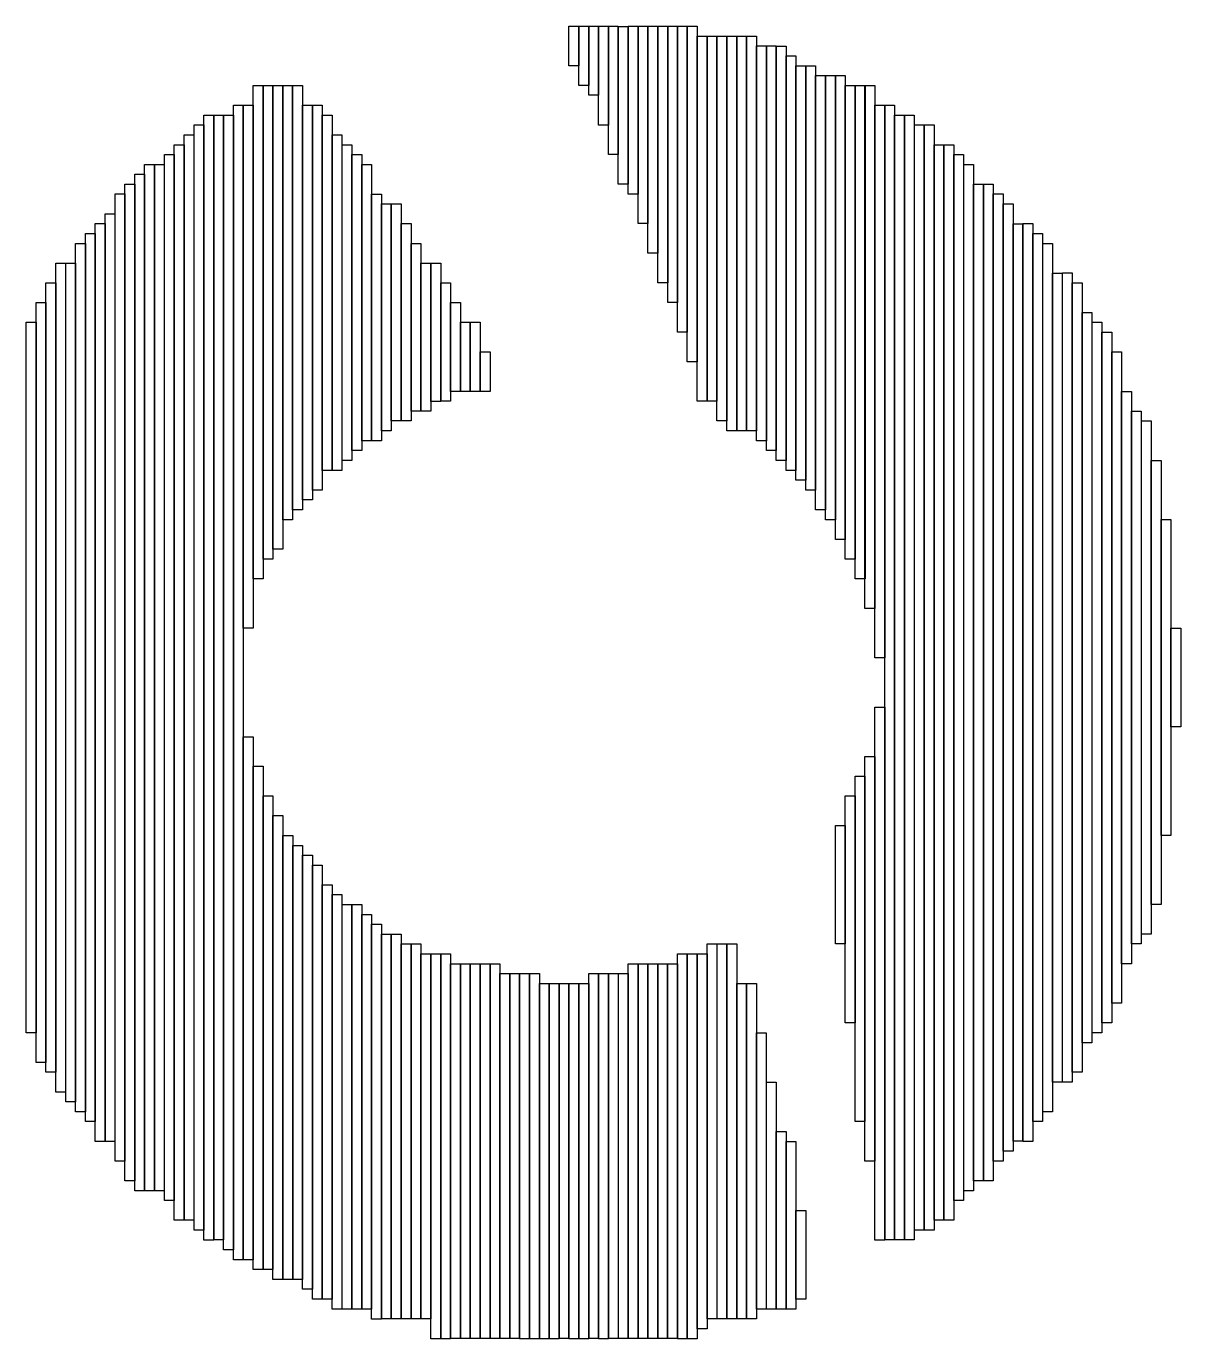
# Model space of a CAD drawing. Header units: inches. Extents: x -22 to 5433, y -38 to 5417.
# Drawn here: x -7.29 to -4.95, y 1.487 to 4.148 of the extents above; entities that cross this region are included whole.
import ezdxf

# ---------------------------------------------------------------- set-up
doc = ezdxf.new("R2010")
doc.units = ezdxf.units.IN
doc.layers.add('Top Overlay', color=2, linetype='Continuous')

msp = doc.modelspace()

# ---------------------------------------------------------------- linework, layer by layer
at = {"layer": 'Top Overlay'}
for p, q in [((-6.19, 4.0676), (-6.19, 4.1476)), ((-6.19, 4.1476), (-6.1699, 4.1476)), ((-6.1699, 4.0274), (-6.1699, 4.1476)), ((-6.1699, 4.1476), (-6.1498, 4.1476)), ((-6.1699, 4.1476), (-6.1699, 4.0676)), ((-6.1498, 4.0076), (-6.1498, 4.1476)), ((-6.1498, 4.1476), (-6.1298, 4.1476)), ((-6.1498, 4.1476), (-6.1498, 4.0274)), ((-6.1298, 3.9474), (-6.1298, 4.1476)), ((-6.1298, 4.1476), (-6.11, 4.1476)), ((-6.1298, 4.1476), (-6.1298, 4.0076)), ((-6.11, 4.1476), (-6.11, 3.9474)), ((-6.1097, 3.8875), (-6.1097, 4.1476)), ((-6.1097, 4.1476), (-6.0899, 4.1476)), ((-6.0899, 4.1476), (-6.0899, 3.8875)), ((-6.0899, 3.8275), (-6.0899, 4.1473)), ((-6.0899, 4.1473), (-6.0698, 4.1473)), ((-6.0698, 3.8075), (-6.0698, 4.1476)), ((-6.0698, 4.1476), (-6.0498, 4.1476)), ((-6.0698, 4.1473), (-6.0698, 3.8275)), ((-6.0499, 3.7476), (-6.0499, 4.1474)), ((-6.0499, 4.1474), (-6.0298, 4.1474)), ((-6.0498, 4.1476), (-6.0498, 3.8075)), ((-6.03, 3.6876), (-6.03, 4.1476)), ((-6.03, 4.1476), (-6.0099, 4.1476)), ((-6.0298, 4.1474), (-6.0298, 3.7476)), ((-6.0099, 3.6276), (-6.0099, 4.1476)), ((-6.0099, 4.1476), (-5.9898, 4.1476)), ((-6.0099, 4.1476), (-6.0099, 3.6876)), ((-5.9898, 3.5875), (-5.9898, 4.1476)), ((-5.9898, 4.1476), (-5.9698, 4.1476)), ((-5.9898, 4.1476), (-5.9898, 3.6276)), ((-5.97, 3.5276), (-5.97, 4.1476)), ((-5.97, 4.1476), (-5.95, 4.1476)), ((-5.9698, 4.1476), (-5.9698, 3.5875)), ((-5.95, 3.4676), (-5.95, 4.1476)), ((-5.95, 4.1476), (-5.9299, 4.1476)), ((-5.95, 4.1476), (-5.95, 3.5276)), ((-5.9299, 4.1476), (-5.9299, 3.4676)), ((-5.9299, 3.3876), (-5.9299, 4.1275)), ((-5.9299, 4.1275), (-5.9098, 4.1275)), ((-5.9099, 3.3875), (-5.9099, 4.1276)), ((-5.9099, 4.1276), (-5.8899, 4.1276)), ((-5.9098, 4.1275), (-5.9098, 3.3876)), ((-5.89, 3.3475), (-5.89, 4.1275)), ((-5.89, 4.1275), (-5.8699, 4.1275)), ((-5.8899, 4.1276), (-5.8899, 3.3875)), ((-5.8699, 3.3277), (-5.8699, 4.1275)), ((-5.8699, 4.1275), (-5.8499, 4.1275)), ((-5.8699, 4.1275), (-5.8699, 3.3475)), ((-5.8499, 3.3277), (-5.8499, 4.1275)), ((-5.8499, 4.1275), (-5.8298, 4.1275)), ((-5.8499, 4.1275), (-5.8499, 3.3277)), ((-5.8299, 3.3275), (-5.8299, 4.1276)), ((-5.8299, 4.1276), (-5.8099, 4.1276)), ((-5.8298, 4.1275), (-5.8298, 3.3277)), ((-5.8099, 4.1276), (-5.8099, 3.3275)), ((-5.8099, 3.3075), (-5.8099, 4.1076)), ((-5.8099, 4.1076), (-5.7898, 4.1076)), ((-5.7898, 3.2874), (-5.7898, 4.1076)), ((-5.7898, 4.1076), (-5.77, 4.1076)), ((-5.7898, 4.1076), (-5.7898, 3.3075)), ((-5.77, 4.1076), (-5.77, 3.2874)), ((-5.7699, 3.2675), (-5.7699, 4.1074)), ((-5.7699, 4.1074), (-5.7498, 4.1074)), ((-5.7498, 4.1074), (-5.7498, 3.2675)), ((-5.7497, 3.2475), (-5.7497, 4.0875)), ((-5.7497, 4.0875), (-5.7299, 4.0875)), ((-5.7299, 4.0875), (-5.7299, 3.2475)), ((-6.1699, 4.0676), (-6.19, 4.0676)), ((-5.73, 3.2276), (-5.73, 4.0676)), ((-5.73, 4.0676), (-5.7099, 4.0676)), ((-5.7099, 4.0676), (-5.7099, 3.2276)), ((-5.7098, 3.2076), (-5.7098, 4.0674)), ((-5.7098, 4.0674), (-5.69, 4.0674)), ((-5.69, 4.0674), (-5.69, 3.2076)), ((-5.6899, 3.1674), (-5.6899, 4.0475)), ((-5.6899, 4.0475), (-5.6698, 4.0475)), ((-5.6699, 3.1474), (-5.6699, 4.0476)), ((-5.6699, 4.0476), (-5.6498, 4.0476)), ((-5.6698, 4.0475), (-5.6698, 3.1674)), ((-5.65, 3.1074), (-5.65, 4.0475)), ((-5.65, 4.0475), (-5.6299, 4.0475)), ((-5.6498, 4.0476), (-5.6498, 3.1474)), ((-5.6299, 4.0475), (-5.6299, 3.1074)), ((-6.8298, 3.0274), (-6.8298, 4.0274)), ((-6.8298, 4.0274), (-6.8097, 4.0274)), ((-6.8099, 3.0674), (-6.8099, 4.0276)), ((-6.8099, 4.0276), (-6.7898, 4.0276)), ((-6.8097, 4.0274), (-6.8097, 3.0274)), ((-6.7898, 3.0875), (-6.7898, 4.0276)), ((-6.7898, 4.0276), (-6.77, 4.0276)), ((-6.7898, 4.0276), (-6.7898, 3.0674)), ((-6.77, 4.0276), (-6.77, 3.0875)), ((-6.7697, 3.1474), (-6.7697, 4.0276)), ((-6.7697, 4.0276), (-6.7499, 4.0276)), ((-6.7499, 3.1675), (-6.7499, 4.0276)), ((-6.7499, 4.0276), (-6.7299, 4.0276)), ((-6.7499, 4.0276), (-6.7499, 3.1474)), ((-6.7299, 4.0276), (-6.7299, 3.1675)), ((-6.1498, 4.0274), (-6.1699, 4.0274)), ((-5.6299, 3.0676), (-5.6299, 4.0274)), ((-5.6299, 4.0274), (-5.6098, 4.0274)), ((-5.6098, 3.0274), (-5.6098, 4.0274)), ((-5.6098, 4.0274), (-5.5898, 4.0274)), ((-5.6098, 4.0274), (-5.6098, 3.0676)), ((-5.5899, 2.9674), (-5.5899, 4.0276)), ((-5.5899, 4.0276), (-5.5698, 4.0276)), ((-5.5898, 4.0274), (-5.5898, 3.0274)), ((-5.5698, 4.0276), (-5.5698, 2.9674)), ((-6.1298, 4.0076), (-6.1498, 4.0076)), ((-6.9298, 1.6874), (-6.9298, 3.9676)), ((-6.9298, 3.9676), (-6.9099, 3.9676)), ((-6.9099, 3.9676), (-6.9099, 1.6874)), ((-6.9098, 1.6876), (-6.9098, 3.9675)), ((-6.9098, 3.9675), (-6.89, 3.9675)), ((-6.89, 1.6675), (-6.89, 3.9675)), ((-6.89, 3.9675), (-6.8699, 3.9675)), ((-6.89, 3.9675), (-6.89, 1.6876)), ((-6.8699, 1.6474), (-6.8699, 3.9875)), ((-6.8699, 3.9875), (-6.8499, 3.9875)), ((-6.8699, 3.9675), (-6.8699, 1.6675)), ((-6.8499, 2.9276), (-6.8499, 3.9875)), ((-6.8499, 3.9875), (-6.8298, 3.9875)), ((-6.8499, 3.9875), (-6.8499, 1.6474)), ((-6.8298, 3.9875), (-6.8298, 2.9276)), ((-6.7297, 3.1874), (-6.7297, 3.9875)), ((-6.7297, 3.9875), (-6.7099, 3.9875)), ((-6.7099, 3.2075), (-6.7099, 3.9875)), ((-6.7099, 3.9875), (-6.6899, 3.9875)), ((-6.7099, 3.9875), (-6.7099, 3.1874)), ((-6.6899, 3.9875), (-6.6899, 3.2075)), ((-6.6899, 3.2474), (-6.6899, 3.9675)), ((-6.6899, 3.9675), (-6.6698, 3.9675)), ((-6.6698, 3.9675), (-6.6698, 3.2474)), ((-5.5698, 2.8675), (-5.5698, 3.9874)), ((-5.5698, 3.9874), (-5.55, 3.9874)), ((-5.55, 3.9874), (-5.55, 2.8675)), ((-5.5499, 1.6876), (-5.5499, 3.9875)), ((-5.5499, 3.9875), (-5.5298, 3.9875)), ((-5.5298, 3.9875), (-5.5298, 1.6876)), ((-5.5298, 1.6876), (-5.5298, 3.9675)), ((-5.5298, 3.9675), (-5.51, 3.9675)), ((-5.51, 3.9675), (-5.51, 1.6876)), ((-5.5098, 1.6876), (-5.5098, 3.9675)), ((-5.5098, 3.9675), (-5.49, 3.9675)), ((-5.49, 3.9675), (-5.49, 1.6876)), ((-6.9498, 1.7075), (-6.9498, 3.9475)), ((-6.9498, 3.9475), (-6.93, 3.9475)), ((-6.93, 3.9475), (-6.93, 1.7075)), ((-6.11, 3.9474), (-6.1298, 3.9474)), ((-5.4898, 1.7075), (-5.4898, 3.9475)), ((-5.4898, 3.9475), (-5.47, 3.9475)), ((-5.47, 3.9475), (-5.47, 1.7075)), ((-5.4698, 1.7075), (-5.4698, 3.9475)), ((-5.4698, 3.9475), (-5.45, 3.9475)), ((-5.45, 3.9475), (-5.45, 1.7075)), ((-6.9698, 1.7275), (-6.9698, 3.9276)), ((-6.9698, 3.9276), (-6.9499, 3.9276)), ((-6.9499, 3.9276), (-6.9499, 1.7275)), ((-6.6698, 3.2474), (-6.6698, 3.9276)), ((-6.6698, 3.9276), (-6.65, 3.9276)), ((-6.65, 3.9276), (-6.65, 3.2474)), ((-7.0098, 1.7675), (-7.0098, 3.8876)), ((-7.0098, 3.8876), (-6.99, 3.8876)), ((-6.99, 3.8876), (-6.99, 1.7675)), ((-6.9898, 1.7275), (-6.9898, 3.9075)), ((-6.9898, 3.9075), (-6.9698, 3.9075)), ((-6.9698, 3.9075), (-6.9698, 1.7275)), ((-6.6497, 3.2675), (-6.6497, 3.9075)), ((-6.6497, 3.9075), (-6.6299, 3.9075)), ((-6.6299, 3.9075), (-6.6299, 3.2675)), ((-6.6298, 3.2874), (-6.6298, 3.8876)), ((-6.6298, 3.8876), (-6.61, 3.8876)), ((-6.61, 3.8876), (-6.61, 3.2874)), ((-6.0899, 3.8875), (-6.1097, 3.8875)), ((-5.45, 1.7276), (-5.45, 3.9074)), ((-5.45, 3.9074), (-5.4299, 3.9074)), ((-5.4299, 1.7276), (-5.4299, 3.9074)), ((-5.4299, 3.9074), (-5.4098, 3.9074)), ((-5.4299, 3.9074), (-5.4299, 1.7276)), ((-5.4098, 3.9074), (-5.4098, 1.7276)), ((-5.4098, 1.7675), (-5.4098, 3.8876)), ((-5.4098, 3.8876), (-5.39, 3.8876)), ((-5.39, 3.8876), (-5.39, 1.7675)), ((-7.0499, 1.7875), (-7.0499, 3.8675)), ((-7.0499, 3.8675), (-7.0301, 3.8675)), ((-7.0301, 3.8675), (-7.0301, 1.7875)), ((-7.0298, 1.7875), (-7.0298, 3.8675)), ((-7.0298, 3.8675), (-7.01, 3.8675)), ((-7.01, 3.8675), (-7.01, 1.7875)), ((-6.6097, 3.3075), (-6.6097, 3.8675)), ((-6.6097, 3.8675), (-6.5899, 3.8675)), ((-6.5899, 3.8675), (-6.5899, 3.3075)), ((-5.3898, 1.7875), (-5.3898, 3.8675)), ((-5.3898, 3.8675), (-5.3699, 3.8675)), ((-5.3699, 3.8675), (-5.3699, 1.7875)), ((-7.07, 1.7875), (-7.07, 3.8475)), ((-7.07, 3.8475), (-7.0499, 3.8475)), ((-7.0499, 3.8475), (-7.0499, 1.7875)), ((-7.1098, 1.8475), (-7.1098, 3.8076)), ((-7.1098, 3.8076), (-7.09, 3.8076)), ((-7.09, 3.8076), (-7.09, 1.8475)), ((-7.0899, 1.8075), (-7.0899, 3.8275)), ((-7.0899, 3.8275), (-7.0698, 3.8275)), ((-7.0698, 3.8275), (-7.0698, 1.8075)), ((-6.5898, 3.3076), (-6.5898, 3.8075)), ((-6.5898, 3.8075), (-6.57, 3.8075)), ((-6.57, 3.8075), (-6.57, 3.3076)), ((-6.0698, 3.8275), (-6.0899, 3.8275)), ((-6.0498, 3.8075), (-6.0698, 3.8075)), ((-5.3699, 1.8076), (-5.3699, 3.8274)), ((-5.3699, 3.8274), (-5.3499, 3.8274)), ((-5.35, 1.8075), (-5.35, 3.8275)), ((-5.35, 3.8275), (-5.3299, 3.8275)), ((-5.3499, 3.8274), (-5.3499, 1.8076)), ((-5.3299, 3.8275), (-5.3299, 1.8075)), ((-5.3298, 1.8475), (-5.3298, 3.8076)), ((-5.3298, 3.8076), (-5.31, 3.8076)), ((-5.31, 3.8076), (-5.31, 1.8475)), ((-6.5698, 3.3275), (-6.5698, 3.7875)), ((-6.5698, 3.7875), (-6.55, 3.7875)), ((-6.55, 3.7875), (-6.55, 3.3275)), ((-6.5499, 3.3475), (-6.5499, 3.7876)), ((-6.5499, 3.7876), (-6.5298, 3.7876)), ((-6.5298, 3.7876), (-6.5298, 3.3475)), ((-5.3097, 1.8675), (-5.3097, 3.7875)), ((-5.3097, 3.7875), (-5.2899, 3.7875)), ((-5.2899, 3.7875), (-5.2899, 1.8675)), ((-7.1298, 1.8875), (-7.1298, 3.7676)), ((-7.1298, 3.7676), (-7.11, 3.7676)), ((-7.11, 3.7676), (-7.11, 1.8875)), ((-7.1698, 1.9275), (-7.1698, 3.7276)), ((-7.1698, 3.7276), (-7.15, 3.7276)), ((-7.15, 3.7276), (-7.15, 1.9275)), ((-7.1498, 1.8875), (-7.1498, 3.7475)), ((-7.1498, 3.7475), (-7.1298, 3.7475)), ((-7.1298, 3.7475), (-7.1298, 1.8875)), ((-6.5298, 3.3475), (-6.5298, 3.7475)), ((-6.5298, 3.7475), (-6.5098, 3.7475)), ((-6.5098, 3.7475), (-6.5098, 3.3475)), ((-6.0298, 3.7476), (-6.0499, 3.7476)), ((-5.2899, 1.8876), (-5.2899, 3.7474)), ((-5.2899, 3.7474), (-5.2699, 3.7474)), ((-5.27, 1.8875), (-5.27, 3.7475)), ((-5.27, 3.7475), (-5.2499, 3.7475)), ((-5.2699, 3.7474), (-5.2699, 1.8876)), ((-5.2499, 3.7475), (-5.2499, 1.8875)), ((-5.2498, 1.9275), (-5.2498, 3.7276)), ((-5.2498, 3.7276), (-5.23, 3.7276)), ((-5.23, 3.7276), (-5.23, 1.9275)), ((-7.1899, 1.9475), (-7.1899, 3.7075)), ((-7.1899, 3.7075), (-7.17, 3.7075)), ((-7.17, 3.7075), (-7.17, 1.9475)), ((-6.5099, 3.3677), (-6.5099, 3.7075)), ((-6.5099, 3.7075), (-6.4898, 3.7075)), ((-6.4898, 3.7075), (-6.4898, 3.3677)), ((-5.2297, 1.9475), (-5.2297, 3.7075)), ((-5.2297, 3.7075), (-5.2099, 3.7075)), ((-5.2099, 3.7075), (-5.2099, 1.9475)), ((-6.0099, 3.6876), (-6.03, 3.6876)), ((-7.2299, 1.9875), (-7.2299, 3.6675)), ((-7.2299, 3.6675), (-7.21, 3.6675)), ((-7.21, 3.6675), (-7.21, 1.9875)), ((-7.2099, 1.9676), (-7.2099, 3.6674)), ((-7.2099, 3.6674), (-7.1899, 3.6674)), ((-7.1899, 3.6674), (-7.1899, 1.9676)), ((-6.49, 3.3675), (-6.49, 3.6675)), ((-6.49, 3.6675), (-6.4699, 3.6675)), ((-6.4699, 3.3873), (-6.4699, 3.6675)), ((-6.4699, 3.6675), (-6.4498, 3.6675)), ((-6.4699, 3.6675), (-6.4699, 3.3675)), ((-6.4498, 3.6675), (-6.4498, 3.3873)), ((-5.2098, 2.0076), (-5.2098, 3.6474)), ((-5.2098, 3.6474), (-5.19, 3.6474)), ((-5.19, 3.6474), (-5.19, 2.0076)), ((-5.1899, 2.0075), (-5.1899, 3.6476)), ((-5.1899, 3.6476), (-5.17, 3.6476)), ((-5.17, 3.6476), (-5.17, 2.0075)), ((-7.2498, 2.0276), (-7.2498, 3.6275)), ((-7.2498, 3.6275), (-7.23, 3.6275)), ((-7.23, 3.6275), (-7.23, 2.0276)), ((-6.4497, 3.3875), (-6.4497, 3.6275)), ((-6.4497, 3.6275), (-6.4299, 3.6275)), ((-6.4299, 3.6275), (-6.4299, 3.3875)), ((-5.9898, 3.6276), (-6.0099, 3.6276)), ((-5.1698, 2.0276), (-5.1698, 3.6275)), ((-5.1698, 3.6275), (-5.15, 3.6275)), ((-5.15, 3.6275), (-5.15, 2.0276)), ((-7.27, 2.0475), (-7.27, 3.5875)), ((-7.27, 3.5875), (-7.2499, 3.5875)), ((-7.2499, 3.5875), (-7.2499, 2.0475)), ((-6.4299, 3.4075), (-6.4299, 3.5874)), ((-6.4299, 3.5874), (-6.4098, 3.5874)), ((-6.4098, 3.5874), (-6.4098, 3.4075)), ((-5.9698, 3.5875), (-5.9898, 3.5875)), ((-5.1497, 2.0875), (-5.1497, 3.5676)), ((-5.1497, 3.5676), (-5.1299, 3.5676)), ((-5.1299, 3.5676), (-5.1299, 2.0875)), ((-7.2898, 2.1074), (-7.2898, 3.5476)), ((-7.2898, 3.5476), (-7.27, 3.5476)), ((-7.27, 3.5476), (-7.27, 2.1074)), ((-6.4098, 3.4075), (-6.4098, 3.5475)), ((-6.4098, 3.5475), (-6.39, 3.5475)), ((-6.39, 3.5475), (-6.39, 3.4075)), ((-6.3898, 3.4075), (-6.3898, 3.5475)), ((-6.3898, 3.5475), (-6.3699, 3.5475)), ((-6.3699, 3.5475), (-6.3699, 3.4075)), ((-5.1298, 2.1074), (-5.1298, 3.5476)), ((-5.1298, 3.5476), (-5.11, 3.5476)), ((-5.11, 3.5476), (-5.11, 2.1074)), ((-5.95, 3.5276), (-5.97, 3.5276)), ((-5.1097, 2.1275), (-5.1097, 3.5276)), ((-5.1097, 3.5276), (-5.0899, 3.5276)), ((-5.0899, 3.5276), (-5.0899, 2.1275)), ((-6.3698, 3.4074), (-6.3698, 3.4874)), ((-6.3698, 3.4874), (-6.3497, 3.4874)), ((-6.3497, 3.4874), (-6.3497, 3.4074)), ((-5.0898, 2.1675), (-5.0898, 3.4875)), ((-5.0898, 3.4875), (-5.07, 3.4875)), ((-5.07, 3.4875), (-5.07, 2.1675)), ((-5.9299, 3.4676), (-5.95, 3.4676)), ((-6.4098, 3.4075), (-6.4299, 3.4075)), ((-6.39, 3.4075), (-6.4098, 3.4075)), ((-6.3699, 3.4075), (-6.3898, 3.4075)), ((-6.3497, 3.4074), (-6.3698, 3.4074)), ((-5.0697, 2.2475), (-5.0697, 3.4075)), ((-5.0697, 3.4075), (-5.0499, 3.4075)), ((-5.0499, 3.4075), (-5.0499, 2.2475)), ((-6.4498, 3.3873), (-6.4699, 3.3873)), ((-6.4299, 3.3875), (-6.4497, 3.3875)), ((-5.9098, 3.3876), (-5.9299, 3.3876)), ((-5.8899, 3.3875), (-5.9099, 3.3875)), ((-6.4898, 3.3677), (-6.5099, 3.3677)), ((-6.4699, 3.3675), (-6.49, 3.3675)), ((-5.0498, 2.2875), (-5.0498, 3.3675)), ((-5.0498, 3.3675), (-5.03, 3.3675)), ((-5.03, 3.3675), (-5.03, 2.2875)), ((-6.55, 3.3275), (-6.5698, 3.3275)), ((-6.5298, 3.3475), (-6.5499, 3.3475)), ((-6.5098, 3.3475), (-6.5298, 3.3475)), ((-5.8699, 3.3475), (-5.89, 3.3475)), ((-5.8499, 3.3277), (-5.8699, 3.3277)), ((-5.8298, 3.3277), (-5.8499, 3.3277)), ((-5.8099, 3.3275), (-5.8299, 3.3275)), ((-5.0298, 2.3075), (-5.0298, 3.3476)), ((-5.0298, 3.3476), (-5.01, 3.3476)), ((-5.01, 3.3476), (-5.01, 2.3075)), ((-6.5899, 3.3075), (-6.6097, 3.3075)), ((-6.57, 3.3076), (-6.5898, 3.3076)), ((-5.7898, 3.3075), (-5.8099, 3.3075)), ((-6.61, 3.2874), (-6.6298, 3.2874)), ((-5.77, 3.2874), (-5.7898, 3.2874)), ((-6.6698, 3.2474), (-6.6899, 3.2474)), ((-6.65, 3.2474), (-6.6698, 3.2474)), ((-6.6299, 3.2675), (-6.6497, 3.2675)), ((-5.7498, 3.2675), (-5.7699, 3.2675)), ((-5.7299, 3.2475), (-5.7497, 3.2475)), ((-5.0099, 2.3675), (-5.0099, 3.2675)), ((-5.0099, 3.2675), (-4.9898, 3.2675)), ((-4.9898, 3.2675), (-4.9898, 2.3675)), ((-5.7099, 3.2276), (-5.73, 3.2276)), ((-6.6899, 3.2075), (-6.7099, 3.2075)), ((-5.69, 3.2076), (-5.7098, 3.2076)), ((-6.7299, 3.1675), (-6.7499, 3.1675)), ((-6.7099, 3.1874), (-6.7297, 3.1874)), ((-5.6698, 3.1674), (-5.6899, 3.1674)), ((-6.7499, 3.1474), (-6.7697, 3.1474)), ((-5.6498, 3.1474), (-5.6699, 3.1474)), ((-4.9898, 2.5075), (-4.9898, 3.1476)), ((-4.9898, 3.1476), (-4.97, 3.1476)), ((-4.97, 3.1476), (-4.97, 2.5075)), ((-6.77, 3.0875), (-6.7898, 3.0875)), ((-5.6299, 3.1074), (-5.65, 3.1074)), ((-6.7898, 3.0674), (-6.8099, 3.0674)), ((-5.6098, 3.0676), (-5.6299, 3.0676)), ((-6.8097, 3.0274), (-6.8298, 3.0274)), ((-5.5898, 3.0274), (-5.6098, 3.0274)), ((-5.5698, 2.9674), (-5.5899, 2.9674)), ((-6.8298, 2.9276), (-6.8499, 2.9276)), ((-4.9698, 2.7275), (-4.9698, 2.9276)), ((-4.9698, 2.9276), (-4.95, 2.9276)), ((-4.95, 2.9276), (-4.95, 2.7275)), ((-5.55, 2.8675), (-5.5698, 2.8675)), ((-5.5698, 1.6874), (-5.5698, 2.7675)), ((-5.5698, 2.7675), (-5.5498, 2.7675)), ((-5.5498, 2.7675), (-5.5498, 1.6874)), ((-4.95, 2.7275), (-4.9698, 2.7275)), ((-6.8499, 1.6474), (-6.8499, 2.7074)), ((-6.8499, 2.7074), (-6.8298, 2.7074)), ((-6.8298, 2.7074), (-6.8298, 1.6474)), ((-5.5899, 1.8475), (-5.5899, 2.6674)), ((-5.5899, 2.6674), (-5.5698, 2.6674)), ((-5.5698, 2.6674), (-5.5698, 1.8475)), ((-6.8299, 1.6275), (-6.8299, 2.6476)), ((-6.8299, 2.6476), (-6.8099, 2.6476)), ((-6.8099, 2.6476), (-6.8099, 1.6275)), ((-5.61, 1.9275), (-5.61, 2.6275)), ((-5.61, 2.6275), (-5.5899, 2.6275)), ((-5.5899, 2.6275), (-5.5899, 1.9275)), ((-6.8099, 1.6275), (-6.8099, 2.5876)), ((-6.8099, 2.5876), (-6.7898, 2.5876)), ((-6.7898, 2.5876), (-6.7898, 1.6275)), ((-5.6299, 2.1275), (-5.6299, 2.5875)), ((-5.6299, 2.5875), (-5.6098, 2.5875)), ((-5.6098, 2.5875), (-5.6098, 2.1275)), ((-6.7899, 1.6076), (-6.7899, 2.5476)), ((-6.7899, 2.5476), (-6.7699, 2.5476)), ((-6.7699, 2.5476), (-6.7699, 1.6076)), ((-5.65, 2.2875), (-5.65, 2.5276)), ((-5.65, 2.5276), (-5.6299, 2.5276)), ((-5.6299, 2.5276), (-5.6299, 2.2875)), ((-6.7699, 1.6076), (-6.7699, 2.5075)), ((-6.7699, 2.5075), (-6.7498, 2.5075)), ((-6.7498, 2.5075), (-6.7498, 1.6076)), ((-4.97, 2.5075), (-4.9898, 2.5075)), ((-6.7498, 1.6076), (-6.7498, 2.4874)), ((-6.7498, 2.4874), (-6.73, 2.4874)), ((-6.73, 2.4874), (-6.73, 1.6076)), ((-6.7299, 1.5876), (-6.7299, 2.4675)), ((-6.7299, 2.4675), (-6.7098, 2.4675)), ((-6.7099, 1.5674), (-6.7099, 2.4475)), ((-6.7099, 2.4475), (-6.6899, 2.4475)), ((-6.7098, 2.4675), (-6.7098, 1.5876)), ((-6.6899, 2.4475), (-6.6899, 1.5674)), ((-6.6899, 1.5674), (-6.6899, 2.4074)), ((-6.6899, 2.4074), (-6.6698, 2.4074)), ((-6.6698, 2.4074), (-6.6698, 1.5674)), ((-6.6698, 1.5474), (-6.6698, 2.3876)), ((-6.6698, 2.3876), (-6.65, 2.3876)), ((-6.65, 2.3876), (-6.65, 1.5474)), ((-6.6299, 1.5474), (-6.6299, 2.3675)), ((-6.6299, 2.3675), (-6.6098, 2.3675)), ((-6.6098, 2.3675), (-6.6098, 1.5474)), ((-4.9898, 2.3675), (-5.0099, 2.3675)), ((-6.6498, 1.5475), (-6.6498, 2.3674)), ((-6.6498, 2.3674), (-6.6298, 2.3674)), ((-6.6298, 2.3674), (-6.6298, 1.5475)), ((-6.61, 1.5475), (-6.61, 2.3476)), ((-6.61, 2.3476), (-6.5899, 2.3476)), ((-6.5899, 2.3476), (-6.5899, 1.5475)), ((-6.5899, 1.5274), (-6.5899, 2.3275)), ((-6.5899, 2.3275), (-6.5698, 2.3275)), ((-6.5698, 2.3275), (-6.5698, 1.5274)), ((-6.57, 1.5276), (-6.57, 2.3076)), ((-6.57, 2.3076), (-6.5499, 2.3076)), ((-6.5499, 1.5276), (-6.5499, 2.3076)), ((-6.5499, 2.3076), (-6.5298, 2.3076)), ((-6.5499, 2.3076), (-6.5499, 1.5276)), ((-6.5298, 2.3076), (-6.5298, 1.5276)), ((-5.01, 2.3075), (-5.0298, 2.3075)), ((-6.5298, 1.5276), (-6.5298, 2.2875)), ((-6.5298, 2.2875), (-6.51, 2.2875)), ((-6.51, 2.2875), (-6.51, 1.5276)), ((-6.5098, 1.5276), (-6.5098, 2.2875)), ((-6.5098, 2.2875), (-6.49, 2.2875)), ((-6.49, 2.2875), (-6.49, 1.5276)), ((-6.49, 1.5276), (-6.49, 2.2675)), ((-6.49, 2.2675), (-6.4699, 2.2675)), ((-6.4699, 1.4874), (-6.4699, 2.2675)), ((-6.4699, 2.2675), (-6.4498, 2.2675)), ((-6.4699, 2.2675), (-6.4699, 1.5276)), ((-6.4498, 1.4874), (-6.4498, 2.2675)), ((-6.4498, 2.2675), (-6.4298, 2.2675)), ((-6.4498, 2.2675), (-6.4498, 1.4874)), ((-6.4298, 2.2675), (-6.4298, 1.4874)), ((-5.97, 1.4874), (-5.97, 2.2675)), ((-5.97, 2.2675), (-5.95, 2.2675)), ((-5.95, 1.4874), (-5.95, 2.2675)), ((-5.95, 2.2675), (-5.9299, 2.2675)), ((-5.95, 2.2675), (-5.95, 1.4874)), ((-5.93, 1.5076), (-5.93, 2.2676)), ((-5.93, 2.2676), (-5.9099, 2.2676)), ((-5.9299, 2.2675), (-5.9299, 1.4874)), ((-5.9099, 2.2676), (-5.9099, 1.5076)), ((-5.9098, 1.5276), (-5.9098, 2.2875)), ((-5.9098, 2.2875), (-5.89, 2.2875)), ((-5.89, 2.2875), (-5.89, 1.5276)), ((-5.8898, 1.5276), (-5.8898, 2.2875)), ((-5.8898, 2.2875), (-5.8699, 2.2875)), ((-5.8699, 2.2875), (-5.8699, 1.5276)), ((-5.8697, 1.5276), (-5.8697, 2.2875)), ((-5.8697, 2.2875), (-5.8499, 2.2875)), ((-5.8499, 2.2875), (-5.8499, 1.5276)), ((-5.6299, 2.2875), (-5.65, 2.2875)), ((-5.03, 2.2875), (-5.0498, 2.2875)), ((-6.4299, 1.4876), (-6.4299, 2.2475)), ((-6.4299, 2.2475), (-6.4098, 2.2475)), ((-6.4098, 1.4876), (-6.4098, 2.2475)), ((-6.4098, 2.2475), (-6.3898, 2.2475)), ((-6.4098, 2.2475), (-6.4098, 1.4876)), ((-6.39, 1.4876), (-6.39, 2.2475)), ((-6.39, 2.2475), (-6.3699, 2.2475)), ((-6.3898, 2.2475), (-6.3898, 1.4876)), ((-6.3699, 1.4876), (-6.3699, 2.2475)), ((-6.3699, 2.2475), (-6.3499, 2.2475)), ((-6.3699, 2.2475), (-6.3699, 1.4876)), ((-6.3499, 1.4876), (-6.3499, 2.2475)), ((-6.3499, 2.2475), (-6.3298, 2.2475)), ((-6.3499, 2.2475), (-6.3499, 1.4876)), ((-6.3298, 2.2475), (-6.3298, 1.4876)), ((-6.07, 1.4876), (-6.07, 2.2475)), ((-6.07, 2.2475), (-6.0499, 2.2475)), ((-6.0499, 1.4876), (-6.0499, 2.2475)), ((-6.0499, 2.2475), (-6.0298, 2.2475)), ((-6.0499, 2.2475), (-6.0499, 1.4876)), ((-6.0298, 1.4876), (-6.0298, 2.2475)), ((-6.0298, 2.2475), (-6.0098, 2.2475)), ((-6.0298, 2.2475), (-6.0298, 1.4876)), ((-6.01, 1.4876), (-6.01, 2.2475)), ((-6.01, 2.2475), (-5.99, 2.2475)), ((-6.0098, 2.2475), (-6.0098, 1.4876)), ((-5.99, 1.4876), (-5.99, 2.2475)), ((-5.99, 2.2475), (-5.9699, 2.2475)), ((-5.99, 2.2475), (-5.99, 1.4876)), ((-5.9699, 2.2475), (-5.9699, 1.4876)), ((-5.0499, 2.2475), (-5.0697, 2.2475)), ((-6.3298, 1.4876), (-6.3298, 2.2275)), ((-6.3298, 2.2275), (-6.31, 2.2275)), ((-6.31, 2.2275), (-6.31, 1.4876)), ((-6.3097, 1.4876), (-6.3097, 2.2275)), ((-6.3097, 2.2275), (-6.2899, 2.2275)), ((-6.2899, 2.2275), (-6.2899, 1.4876)), ((-6.2898, 1.4874), (-6.2898, 2.2276)), ((-6.2898, 2.2276), (-6.27, 2.2276)), ((-6.27, 2.2276), (-6.27, 1.4874)), ((-6.2697, 1.4874), (-6.2697, 2.2276)), ((-6.2697, 2.2276), (-6.2499, 2.2276)), ((-6.2499, 2.2276), (-6.2499, 1.4874)), ((-6.1497, 1.4876), (-6.1497, 2.2275)), ((-6.1497, 2.2275), (-6.1299, 2.2275)), ((-6.1299, 2.2275), (-6.1299, 1.4876)), ((-6.1298, 1.4874), (-6.1298, 2.2276)), ((-6.1298, 2.2276), (-6.11, 2.2276)), ((-6.11, 2.2276), (-6.11, 1.4874)), ((-6.1098, 1.4876), (-6.1098, 2.2275)), ((-6.1098, 2.2275), (-6.09, 2.2275)), ((-6.09, 2.2275), (-6.09, 1.4876)), ((-6.0898, 1.4876), (-6.0898, 2.2275)), ((-6.0898, 2.2275), (-6.07, 2.2275)), ((-6.07, 2.2275), (-6.07, 1.4876)), ((-6.2499, 1.4874), (-6.2499, 2.2075)), ((-6.2499, 2.2075), (-6.2299, 2.2075)), ((-6.2299, 1.4874), (-6.2299, 2.2075)), ((-6.2299, 2.2075), (-6.2098, 2.2075)), ((-6.2299, 2.2075), (-6.2299, 1.4874)), ((-6.2099, 1.4876), (-6.2099, 2.2074)), ((-6.2099, 2.2074), (-6.1899, 2.2074)), ((-6.2098, 2.2075), (-6.2098, 1.4874)), ((-6.19, 1.4874), (-6.19, 2.2075)), ((-6.19, 2.2075), (-6.1699, 2.2075)), ((-6.1899, 2.2074), (-6.1899, 1.4876)), ((-6.1699, 1.4874), (-6.1699, 2.2075)), ((-6.1699, 2.2075), (-6.1498, 2.2075)), ((-6.1699, 2.2075), (-6.1699, 1.4874)), ((-6.1498, 2.2075), (-6.1498, 1.4874)), ((-5.8499, 1.5276), (-5.8499, 2.2075)), ((-5.8499, 2.2075), (-5.8298, 2.2075)), ((-5.8298, 1.5276), (-5.8298, 2.2075)), ((-5.8298, 2.2075), (-5.8097, 2.2075)), ((-5.8298, 2.2075), (-5.8298, 1.5276)), ((-5.8097, 2.2075), (-5.8097, 1.5276)), ((-5.07, 2.1675), (-5.0898, 2.1675)), ((-7.27, 2.1074), (-7.2898, 2.1074)), ((-5.8099, 1.5475), (-5.8099, 2.1076)), ((-5.8099, 2.1076), (-5.7901, 2.1076)), ((-5.7901, 2.1076), (-5.7901, 1.5475)), ((-5.6098, 2.1275), (-5.6299, 2.1275)), ((-5.11, 2.1074), (-5.1298, 2.1074)), ((-5.0899, 2.1275), (-5.1097, 2.1275)), ((-5.1299, 2.0875), (-5.1497, 2.0875)), ((-7.2499, 2.0475), (-7.27, 2.0475)), ((-7.23, 2.0276), (-7.2498, 2.0276)), ((-5.15, 2.0276), (-5.1698, 2.0276)), ((-5.7898, 1.5475), (-5.7898, 2.0075)), ((-5.7898, 2.0075), (-5.77, 2.0075)), ((-5.77, 2.0075), (-5.77, 1.5475)), ((-5.19, 2.0076), (-5.2098, 2.0076)), ((-5.17, 2.0075), (-5.1899, 2.0075)), ((-7.21, 1.9875), (-7.2299, 1.9875)), ((-7.1899, 1.9676), (-7.2099, 1.9676)), ((-7.17, 1.9475), (-7.1899, 1.9475)), ((-5.2099, 1.9475), (-5.2297, 1.9475)), ((-7.15, 1.9275), (-7.1698, 1.9275)), ((-5.5899, 1.9275), (-5.61, 1.9275)), ((-5.23, 1.9275), (-5.2498, 1.9275)), ((-5.7699, 1.5476), (-5.7699, 1.9075)), ((-5.7699, 1.9075), (-5.7498, 1.9075)), ((-5.7498, 1.9075), (-5.7498, 1.5476)), ((-7.1298, 1.8875), (-7.1498, 1.8875)), ((-7.11, 1.8875), (-7.1298, 1.8875)), ((-5.7499, 1.5475), (-5.7499, 1.8873)), ((-5.7499, 1.8873), (-5.7299, 1.8873)), ((-5.7299, 1.8873), (-5.7299, 1.5475)), ((-5.2899, 1.8675), (-5.3097, 1.8675)), ((-5.2699, 1.8876), (-5.2899, 1.8876)), ((-5.2499, 1.8875), (-5.27, 1.8875)), ((-7.09, 1.8475), (-7.1098, 1.8475)), ((-5.5698, 1.8475), (-5.5899, 1.8475)), ((-5.31, 1.8475), (-5.3298, 1.8475)), ((-7.0698, 1.8075), (-7.0899, 1.8075)), ((-7.0499, 1.7875), (-7.07, 1.7875)), ((-7.0301, 1.7875), (-7.0499, 1.7875)), ((-7.01, 1.7875), (-7.0298, 1.7875)), ((-5.3699, 1.7875), (-5.3898, 1.7875)), ((-5.3499, 1.8076), (-5.3699, 1.8076)), ((-5.3299, 1.8075), (-5.35, 1.8075)), ((-6.99, 1.7675), (-7.0098, 1.7675)), ((-5.39, 1.7675), (-5.4098, 1.7675)), ((-5.73, 1.5674), (-5.73, 1.7475)), ((-5.73, 1.7475), (-5.7099, 1.7475)), ((-5.7099, 1.7475), (-5.7099, 1.5674)), ((-6.9698, 1.7275), (-6.9898, 1.7275)), ((-6.9499, 1.7275), (-6.9698, 1.7275)), ((-6.93, 1.7075), (-6.9498, 1.7075)), ((-5.47, 1.7075), (-5.4898, 1.7075)), ((-5.45, 1.7075), (-5.4698, 1.7075)), ((-5.4299, 1.7276), (-5.45, 1.7276)), ((-5.4098, 1.7276), (-5.4299, 1.7276)), ((-6.9099, 1.6874), (-6.9298, 1.6874)), ((-6.89, 1.6876), (-6.9098, 1.6876)), ((-5.5498, 1.6874), (-5.5698, 1.6874)), ((-5.5298, 1.6876), (-5.5499, 1.6876)), ((-5.51, 1.6876), (-5.5298, 1.6876)), ((-5.49, 1.6876), (-5.5098, 1.6876)), ((-6.8699, 1.6675), (-6.89, 1.6675)), ((-6.8499, 1.6474), (-6.8699, 1.6474)), ((-6.8298, 1.6474), (-6.8499, 1.6474)), ((-6.8099, 1.6275), (-6.8299, 1.6275)), ((-6.7898, 1.6275), (-6.8099, 1.6275)), ((-6.7699, 1.6076), (-6.7899, 1.6076)), ((-6.7498, 1.6076), (-6.7699, 1.6076)), ((-6.73, 1.6076), (-6.7498, 1.6076)), ((-6.7098, 1.5876), (-6.7299, 1.5876)), ((-6.6899, 1.5674), (-6.7099, 1.5674)), ((-6.6698, 1.5674), (-6.6899, 1.5674)), ((-6.65, 1.5474), (-6.6698, 1.5474)), ((-6.6298, 1.5475), (-6.6498, 1.5475)), ((-6.6098, 1.5474), (-6.6299, 1.5474)), ((-6.5899, 1.5475), (-6.61, 1.5475)), ((-5.7901, 1.5475), (-5.8099, 1.5475)), ((-5.77, 1.5475), (-5.7898, 1.5475)), ((-5.7498, 1.5476), (-5.7699, 1.5476)), ((-5.7299, 1.5475), (-5.7499, 1.5475)), ((-5.7099, 1.5674), (-5.73, 1.5674)), ((-6.5698, 1.5274), (-6.5899, 1.5274)), ((-6.5499, 1.5276), (-6.57, 1.5276)), ((-6.5298, 1.5276), (-6.5499, 1.5276)), ((-6.51, 1.5276), (-6.5298, 1.5276)), ((-6.49, 1.5276), (-6.5098, 1.5276)), ((-6.4699, 1.5276), (-6.49, 1.5276)), ((-5.89, 1.5276), (-5.9098, 1.5276)), ((-5.8699, 1.5276), (-5.8898, 1.5276)), ((-5.8499, 1.5276), (-5.8697, 1.5276)), ((-5.8298, 1.5276), (-5.8499, 1.5276)), ((-5.8097, 1.5276), (-5.8298, 1.5276)), ((-5.9099, 1.5076), (-5.93, 1.5076)), ((-6.4498, 1.4874), (-6.4699, 1.4874)), ((-6.4298, 1.4874), (-6.4498, 1.4874)), ((-6.4098, 1.4876), (-6.4299, 1.4876)), ((-6.3898, 1.4876), (-6.4098, 1.4876)), ((-6.3699, 1.4876), (-6.39, 1.4876)), ((-6.3499, 1.4876), (-6.3699, 1.4876)), ((-6.3298, 1.4876), (-6.3499, 1.4876)), ((-6.31, 1.4876), (-6.3298, 1.4876)), ((-6.2899, 1.4876), (-6.3097, 1.4876)), ((-6.27, 1.4874), (-6.2898, 1.4874)), ((-6.2499, 1.4874), (-6.2697, 1.4874)), ((-6.2299, 1.4874), (-6.2499, 1.4874)), ((-6.2098, 1.4874), (-6.2299, 1.4874)), ((-6.1899, 1.4876), (-6.2099, 1.4876)), ((-6.1699, 1.4874), (-6.19, 1.4874)), ((-6.1498, 1.4874), (-6.1699, 1.4874)), ((-6.1299, 1.4876), (-6.1497, 1.4876)), ((-6.11, 1.4874), (-6.1298, 1.4874)), ((-6.09, 1.4876), (-6.1098, 1.4876)), ((-6.07, 1.4876), (-6.0898, 1.4876)), ((-6.0499, 1.4876), (-6.07, 1.4876)), ((-6.0298, 1.4876), (-6.0499, 1.4876)), ((-6.0098, 1.4876), (-6.0298, 1.4876)), ((-5.99, 1.4876), (-6.01, 1.4876)), ((-5.9699, 1.4876), (-5.99, 1.4876)), ((-5.95, 1.4874), (-5.97, 1.4874)), ((-5.9299, 1.4874), (-5.95, 1.4874))]:
    msp.add_line(p, q, dxfattribs=at)

doc.saveas('drawing.dxf')
